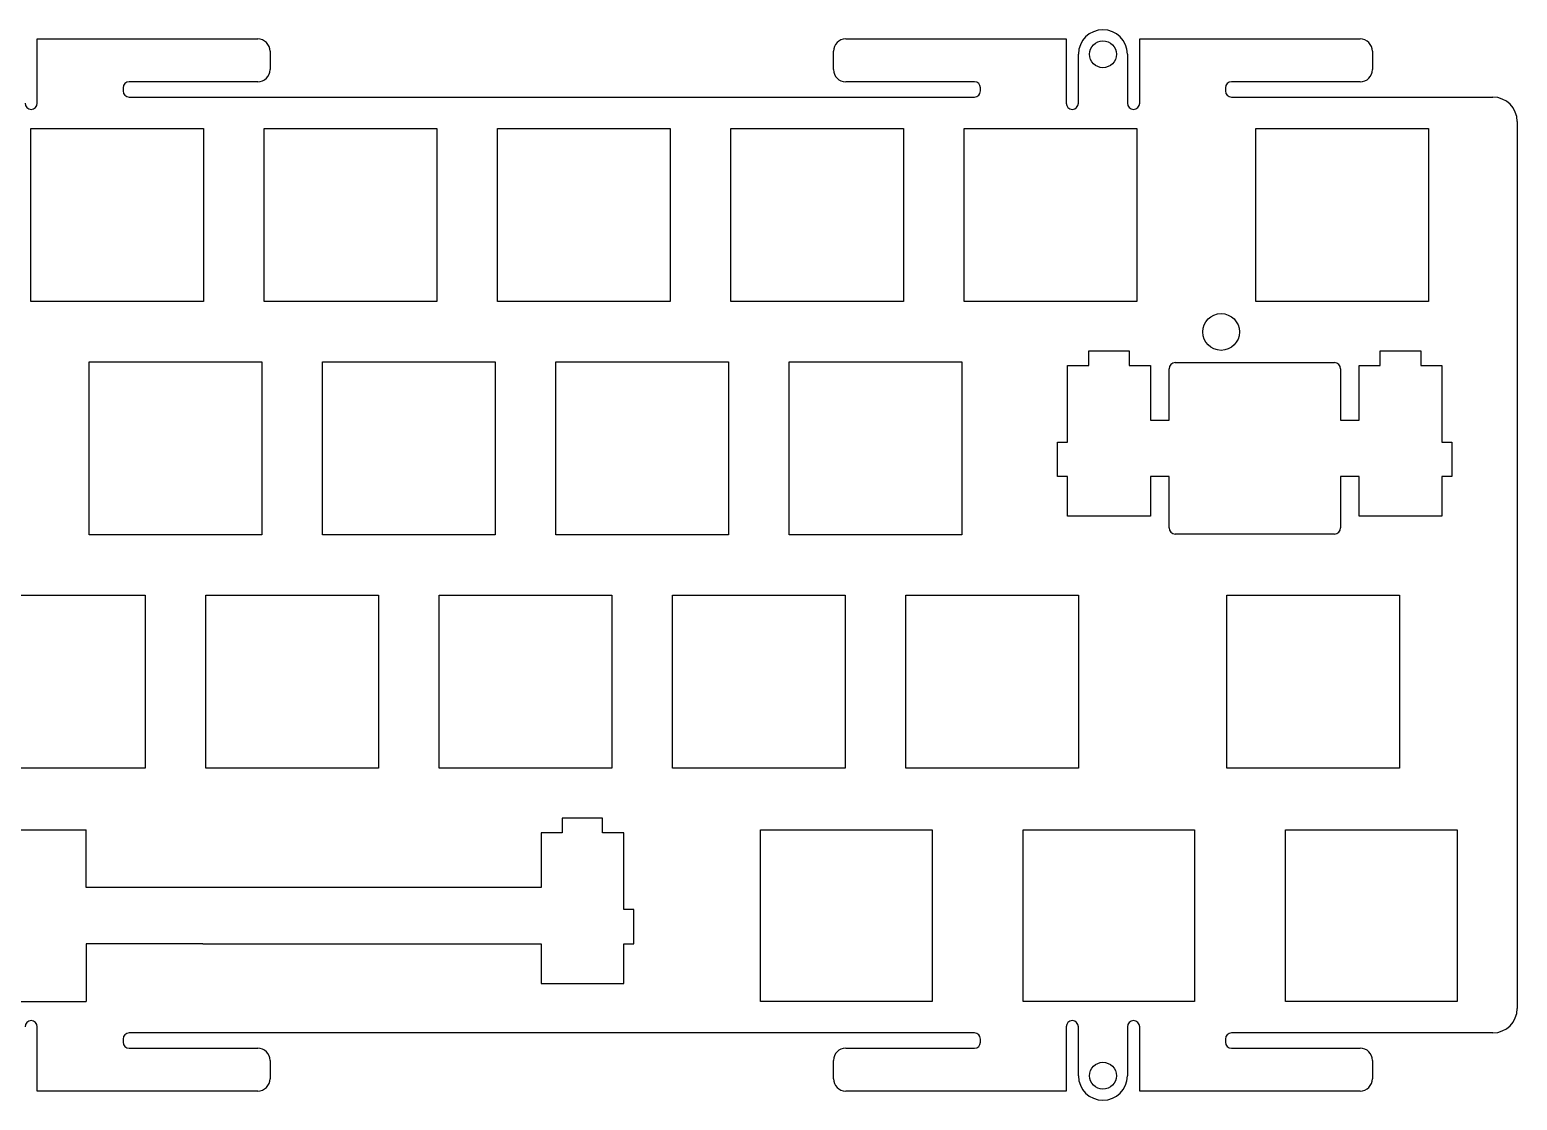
# Model space of a CAD drawing. Header units: millimetres. Extents: x -284 to -36, y 58 to 145.
# Drawn here: x -157.6 to -36.1, y 58 to 145.4 of the extents above; entities that cross this region are included whole.
import ezdxf

# ---------------------------------------------------------------- set-up
doc = ezdxf.new("R2010")
doc.units = ezdxf.units.MM
for name, color, linetype in [('Shape10371', 7, 'CONTINUOUS'), ('Shape10372', 7, 'CONTINUOUS'), ('Shape10373', 7, 'CONTINUOUS'), ('Shape10374', 7, 'CONTINUOUS'), ('Shape10375', 7, 'CONTINUOUS'), ('Shape10376', 7, 'CONTINUOUS'), ('Shape10377', 7, 'CONTINUOUS'), ('Shape10378', 7, 'CONTINUOUS'), ('Shape10379', 7, 'CONTINUOUS'), ('Shape10380', 7, 'CONTINUOUS'), ('Shape10381', 7, 'CONTINUOUS'), ('Shape10382', 7, 'CONTINUOUS'), ('Shape10383', 7, 'CONTINUOUS'), ('Shape10384', 7, 'CONTINUOUS'), ('Shape10385', 7, 'CONTINUOUS'), ('Shape10386', 7, 'CONTINUOUS'), ('Shape10387', 7, 'CONTINUOUS'), ('Shape10389', 7, 'CONTINUOUS'), ('Shape10391', 7, 'CONTINUOUS'), ('Shape10392', 7, 'CONTINUOUS'), ('Shape10393', 7, 'CONTINUOUS'), ('Shape10432', 7, 'CONTINUOUS'), ('Shape10433', 7, 'CONTINUOUS'), ('Shape10434', 7, 'CONTINUOUS'), ('Shape10435', 7, 'CONTINUOUS'), ('Shape10436', 7, 'CONTINUOUS'), ('Shape10437', 7, 'CONTINUOUS'), ('Shape10438', 7, 'CONTINUOUS'), ('Shape10439', 7, 'CONTINUOUS'), ('Shape10440', 7, 'CONTINUOUS'), ('Shape10441', 7, 'CONTINUOUS'), ('Shape10442', 7, 'CONTINUOUS'), ('Shape10443', 7, 'CONTINUOUS'), ('Shape10444', 7, 'CONTINUOUS'), ('Shape10445', 7, 'CONTINUOUS'), ('Shape10446', 7, 'CONTINUOUS'), ('Shape10447', 7, 'CONTINUOUS'), ('Shape10448', 7, 'CONTINUOUS'), ('Shape10449', 7, 'CONTINUOUS'), ('Shape10450', 7, 'CONTINUOUS'), ('Shape10451', 7, 'CONTINUOUS'), ('Shape10452', 7, 'CONTINUOUS'), ('Shape10453', 7, 'CONTINUOUS'), ('Shape10454', 7, 'CONTINUOUS'), ('Shape10455', 7, 'CONTINUOUS'), ('Shape10456', 7, 'CONTINUOUS'), ('Shape10457', 7, 'CONTINUOUS'), ('Shape10458', 7, 'CONTINUOUS'), ('Shape10459', 7, 'CONTINUOUS'), ('Shape10460', 7, 'CONTINUOUS'), ('Shape10461', 7, 'CONTINUOUS'), ('Shape10462', 7, 'CONTINUOUS'), ('Shape10463', 7, 'CONTINUOUS'), ('Shape10464', 7, 'CONTINUOUS'), ('Shape10465', 7, 'CONTINUOUS'), ('Shape10466', 7, 'CONTINUOUS'), ('Shape10467', 7, 'CONTINUOUS'), ('Shape10468', 7, 'CONTINUOUS'), ('Shape10469', 7, 'CONTINUOUS'), ('Shape10470', 7, 'CONTINUOUS'), ('Shape10471', 7, 'CONTINUOUS'), ('Shape12737', 7, 'CONTINUOUS'), ('Shape8138', 7, 'CONTINUOUS'), ('Shape8141', 7, 'CONTINUOUS'), ('Shape8924', 7, 'CONTINUOUS'), ('Shape8925', 7, 'CONTINUOUS'), ('Shape8926', 7, 'CONTINUOUS'), ('Shape8927', 7, 'CONTINUOUS'), ('Shape8928', 7, 'CONTINUOUS'), ('Shape8929', 7, 'CONTINUOUS'), ('Shape8930', 7, 'CONTINUOUS'), ('Shape8931', 7, 'CONTINUOUS'), ('Shape8932', 7, 'CONTINUOUS'), ('Shape8933', 7, 'CONTINUOUS'), ('Shape8934', 7, 'CONTINUOUS'), ('Shape8935', 7, 'CONTINUOUS'), ('Shape8936', 7, 'CONTINUOUS'), ('Shape8937', 7, 'CONTINUOUS'), ('Shape8938', 7, 'CONTINUOUS'), ('Shape8939', 7, 'CONTINUOUS'), ('Shape8940', 7, 'CONTINUOUS'), ('Shape8941', 7, 'CONTINUOUS'), ('Shape8942', 7, 'CONTINUOUS'), ('Shape8943', 7, 'CONTINUOUS'), ('Shape8944', 7, 'CONTINUOUS'), ('Shape8945', 7, 'CONTINUOUS'), ('Shape8946', 7, 'CONTINUOUS'), ('Shape8947', 7, 'CONTINUOUS'), ('Shape8948', 7, 'CONTINUOUS'), ('Shape8949', 7, 'CONTINUOUS'), ('Shape8950', 7, 'CONTINUOUS'), ('Shape8951', 7, 'CONTINUOUS'), ('Shape8952', 7, 'CONTINUOUS'), ('Shape8953', 7, 'CONTINUOUS'), ('Shape8954', 7, 'CONTINUOUS'), ('Shape8955', 7, 'CONTINUOUS'), ('Shape8956', 7, 'CONTINUOUS'), ('Shape8957', 7, 'CONTINUOUS'), ('Shape8958', 7, 'CONTINUOUS'), ('Shape8959', 7, 'CONTINUOUS'), ('Shape8960', 7, 'CONTINUOUS'), ('Shape8961', 7, 'CONTINUOUS'), ('Shape8962', 7, 'CONTINUOUS'), ('Shape8963', 7, 'CONTINUOUS'), ('Shape8964', 7, 'CONTINUOUS'), ('Shape8965', 7, 'CONTINUOUS'), ('Shape8966', 7, 'CONTINUOUS'), ('Shape8967', 7, 'CONTINUOUS'), ('Shape8968', 7, 'CONTINUOUS'), ('Shape8969', 7, 'CONTINUOUS'), ('Shape8970', 7, 'CONTINUOUS'), ('Shape8971', 7, 'CONTINUOUS'), ('Shape8972', 7, 'CONTINUOUS'), ('Shape8973', 7, 'CONTINUOUS'), ('Shape8974', 7, 'CONTINUOUS'), ('Shape8975', 7, 'CONTINUOUS'), ('Shape8976', 7, 'CONTINUOUS'), ('Shape8977', 7, 'CONTINUOUS'), ('Shape8978', 7, 'CONTINUOUS'), ('Shape8979', 7, 'CONTINUOUS'), ('Shape8980', 7, 'CONTINUOUS'), ('Shape8981', 7, 'CONTINUOUS'), ('Shape8982', 7, 'CONTINUOUS'), ('Shape8983', 7, 'CONTINUOUS'), ('Shape8984', 7, 'CONTINUOUS'), ('Shape8985', 7, 'CONTINUOUS'), ('Shape8986', 7, 'CONTINUOUS'), ('Shape8987', 7, 'CONTINUOUS'), ('Shape8988', 7, 'CONTINUOUS'), ('Shape8989', 7, 'CONTINUOUS'), ('Shape8990', 7, 'CONTINUOUS'), ('Shape8991', 7, 'CONTINUOUS'), ('Shape9071', 7, 'CONTINUOUS'), ('Shape9072', 7, 'CONTINUOUS'), ('Shape9073', 7, 'CONTINUOUS'), ('Shape9074', 7, 'CONTINUOUS'), ('Shape9075', 7, 'CONTINUOUS'), ('Shape9236', 7, 'CONTINUOUS'), ('Shape9237', 7, 'CONTINUOUS'), ('Shape9238', 7, 'CONTINUOUS'), ('Shape9239', 7, 'CONTINUOUS'), ('Shape9240', 7, 'CONTINUOUS'), ('Shape9241', 7, 'CONTINUOUS'), ('Shape9242', 7, 'CONTINUOUS'), ('Shape9243', 7, 'CONTINUOUS'), ('Shape9244', 7, 'CONTINUOUS'), ('Shape9245', 7, 'CONTINUOUS'), ('Shape9246', 7, 'CONTINUOUS'), ('Shape9247', 7, 'CONTINUOUS'), ('Shape9256', 7, 'CONTINUOUS'), ('Shape9257', 7, 'CONTINUOUS'), ('Shape9258', 7, 'CONTINUOUS'), ('Shape9259', 7, 'CONTINUOUS'), ('Shape9272', 7, 'CONTINUOUS'), ('Shape9273', 7, 'CONTINUOUS'), ('Shape9274', 7, 'CONTINUOUS'), ('Shape9275', 7, 'CONTINUOUS'), ('Shape9276', 7, 'CONTINUOUS'), ('Shape9277', 7, 'CONTINUOUS'), ('Shape9278', 7, 'CONTINUOUS'), ('Shape9279', 7, 'CONTINUOUS'), ('Shape9280', 7, 'CONTINUOUS'), ('Shape9281', 7, 'CONTINUOUS'), ('Shape9282', 7, 'CONTINUOUS'), ('Shape9283', 7, 'CONTINUOUS'), ('Shape9284', 7, 'CONTINUOUS'), ('Shape9285', 7, 'CONTINUOUS'), ('Shape9286', 7, 'CONTINUOUS'), ('Shape9287', 7, 'CONTINUOUS'), ('Shape9288', 7, 'CONTINUOUS'), ('Shape9289', 7, 'CONTINUOUS'), ('Shape9290', 7, 'CONTINUOUS'), ('Shape9291', 7, 'CONTINUOUS'), ('Shape9293', 7, 'CONTINUOUS'), ('Shape9294', 7, 'CONTINUOUS'), ('Shape9295', 7, 'CONTINUOUS'), ('Shape9312', 7, 'CONTINUOUS'), ('Shape9313', 7, 'CONTINUOUS'), ('Shape9314', 7, 'CONTINUOUS'), ('Shape9315', 7, 'CONTINUOUS'), ('Shape9316', 7, 'CONTINUOUS'), ('Shape9317', 7, 'CONTINUOUS'), ('Shape9318', 7, 'CONTINUOUS'), ('Shape9319', 7, 'CONTINUOUS'), ('Shape9320', 7, 'CONTINUOUS'), ('Shape9321', 7, 'CONTINUOUS'), ('Shape9322', 7, 'CONTINUOUS'), ('Shape9323', 7, 'CONTINUOUS'), ('Shape9324', 7, 'CONTINUOUS'), ('Shape9325', 7, 'CONTINUOUS'), ('Shape9326', 7, 'CONTINUOUS'), ('Shape9327', 7, 'CONTINUOUS'), ('Shape9328', 7, 'CONTINUOUS'), ('Shape9329', 7, 'CONTINUOUS'), ('Shape9330', 7, 'CONTINUOUS'), ('Shape9331', 7, 'CONTINUOUS'), ('Shape9372', 7, 'CONTINUOUS'), ('Shape9373', 7, 'CONTINUOUS'), ('Shape9374', 7, 'CONTINUOUS'), ('Shape9375', 7, 'CONTINUOUS'), ('Shape9376', 7, 'CONTINUOUS'), ('Shape9377', 7, 'CONTINUOUS'), ('Shape9378', 7, 'CONTINUOUS'), ('Shape9379', 7, 'CONTINUOUS'), ('Shape9380', 7, 'CONTINUOUS'), ('Shape9381', 7, 'CONTINUOUS'), ('Shape9382', 7, 'CONTINUOUS'), ('Shape9383', 7, 'CONTINUOUS'), ('Shape9384', 7, 'CONTINUOUS'), ('Shape9385', 7, 'CONTINUOUS'), ('Shape9386', 7, 'CONTINUOUS'), ('Shape9387', 7, 'CONTINUOUS')]:
    doc.layers.add(name, color=color, linetype=linetype)

msp = doc.modelspace()

# ---------------------------------------------------------------- linework, layer by layer
at = {"layer": 'Shape10371'}
msp.add_line((-143.447, 70.7323), (-115.846, 70.7323), dxfattribs=at)
at = {"layer": 'Shape10372'}
msp.add_line((-115.846, 70.7323), (-115.846, 67.5021), dxfattribs=at)
at = {"layer": 'Shape10373'}
msp.add_line((-115.846, 67.5021), (-109.097, 67.5021), dxfattribs=at)
at = {"layer": 'Shape10374'}
msp.add_line((-109.097, 67.5021), (-109.097, 70.7323), dxfattribs=at)
at = {"layer": 'Shape10375'}
msp.add_line((-109.097, 70.7323), (-108.271, 70.7323), dxfattribs=at)
at = {"layer": 'Shape10376'}
msp.add_line((-108.271, 70.7323), (-108.271, 73.5311), dxfattribs=at)
at = {"layer": 'Shape10377'}
msp.add_line((-108.271, 73.5311), (-109.097, 73.5311), dxfattribs=at)
at = {"layer": 'Shape10378'}
msp.add_line((-109.097, 73.5311), (-109.097, 79.8011), dxfattribs=at)
at = {"layer": 'Shape10379'}
msp.add_line((-109.097, 79.8011), (-110.822, 79.8011), dxfattribs=at)
at = {"layer": 'Shape10380'}
msp.add_line((-110.822, 79.8011), (-110.822, 81.0014), dxfattribs=at)
at = {"layer": 'Shape10381'}
msp.add_line((-110.822, 81.0014), (-114.121, 81.0014), dxfattribs=at)
at = {"layer": 'Shape10382'}
msp.add_line((-114.121, 81.0014), (-114.121, 79.8011), dxfattribs=at)
at = {"layer": 'Shape10383'}
msp.add_line((-114.121, 79.8011), (-115.846, 79.8011), dxfattribs=at)
at = {"layer": 'Shape10384'}
msp.add_line((-115.846, 79.8011), (-115.846, 75.3322), dxfattribs=at)
at = {"layer": 'Shape10385'}
msp.add_line((-115.846, 75.3322), (-143.447, 75.3322), dxfattribs=at)
at = {"layer": 'Shape10386'}
msp.add_line((-143.447, 75.3322), (-152.971, 75.3322), dxfattribs=at)
at = {"layer": 'Shape10387'}
msp.add_line((-143.447, 70.7323), (-152.971, 70.7323), dxfattribs=at)
at = {"layer": 'Shape10389'}
msp.add_line((-152.971, 75.3322), (-152.971, 80.0313), dxfattribs=at)
at = {"layer": 'Shape10391'}
msp.add_line((-152.971, 70.7323), (-152.971, 66.0313), dxfattribs=at)
at = {"layer": 'Shape10392'}
msp.add_line((-166.971, 80.0313), (-152.971, 80.0313), dxfattribs=at)
at = {"layer": 'Shape10393'}
msp.add_line((-166.971, 66.0313), (-152.971, 66.0313), dxfattribs=at)
at = {"layer": 'Shape10432'}
msp.add_line((-64.5754, 104.682), (-64.5754, 108.882), dxfattribs=at)
at = {"layer": 'Shape10433'}
msp.add_arc((-64.0754, 104.682), 0.5, 180, -90, dxfattribs=at)
at = {"layer": 'Shape10434'}
msp.add_line((-64.5754, 108.882), (-66.1008, 108.882), dxfattribs=at)
at = {"layer": 'Shape10435'}
msp.add_line((-66.1008, 108.882), (-66.1008, 105.653), dxfattribs=at)
at = {"layer": 'Shape10436'}
msp.add_line((-66.1008, 105.653), (-72.8505, 105.653), dxfattribs=at)
at = {"layer": 'Shape10437'}
msp.add_line((-72.8505, 105.653), (-72.8505, 108.882), dxfattribs=at)
at = {"layer": 'Shape10438'}
msp.add_line((-72.8505, 108.882), (-73.676, 108.882), dxfattribs=at)
at = {"layer": 'Shape10439'}
msp.add_line((-73.676, 108.882), (-73.676, 111.682), dxfattribs=at)
at = {"layer": 'Shape10440'}
msp.add_line((-73.676, 111.682), (-72.8505, 111.682), dxfattribs=at)
at = {"layer": 'Shape10441'}
msp.add_line((-72.8505, 111.682), (-72.8505, 117.952), dxfattribs=at)
at = {"layer": 'Shape10442'}
msp.add_line((-72.8505, 117.952), (-71.1254, 117.952), dxfattribs=at)
at = {"layer": 'Shape10443'}
msp.add_line((-71.1254, 117.952), (-71.1254, 119.152), dxfattribs=at)
at = {"layer": 'Shape10444'}
msp.add_line((-71.1254, 119.152), (-67.8263, 119.152), dxfattribs=at)
at = {"layer": 'Shape10445'}
msp.add_line((-67.8263, 119.152), (-67.8263, 117.952), dxfattribs=at)
at = {"layer": 'Shape10446'}
msp.add_line((-67.8263, 117.952), (-66.1008, 117.952), dxfattribs=at)
at = {"layer": 'Shape10447'}
msp.add_line((-66.1008, 117.952), (-66.1008, 113.483), dxfattribs=at)
at = {"layer": 'Shape10448'}
msp.add_line((-66.1008, 113.483), (-64.5754, 113.483), dxfattribs=at)
at = {"layer": 'Shape10449'}
msp.add_line((-64.5754, 113.483), (-64.5754, 117.682), dxfattribs=at)
at = {"layer": 'Shape10450'}
msp.add_line((-64.0754, 118.182), (-51.0761, 118.182), dxfattribs=at)
at = {"layer": 'Shape10451'}
msp.add_arc((-64.0754, 117.682), 0.5, 90, 180, dxfattribs=at)
at = {"layer": 'Shape10452'}
msp.add_line((-50.5761, 117.682), (-50.5761, 113.483), dxfattribs=at)
at = {"layer": 'Shape10453'}
msp.add_arc((-51.0761, 117.682), 0.5, 0, 90, dxfattribs=at)
at = {"layer": 'Shape10454'}
msp.add_line((-50.5761, 113.483), (-49.0504, 113.483), dxfattribs=at)
at = {"layer": 'Shape10455'}
msp.add_line((-49.0504, 113.483), (-49.0504, 117.952), dxfattribs=at)
at = {"layer": 'Shape10456'}
msp.add_line((-49.0504, 117.952), (-47.3267, 117.952), dxfattribs=at)
at = {"layer": 'Shape10457'}
msp.add_line((-47.3267, 117.952), (-47.3267, 119.152), dxfattribs=at)
at = {"layer": 'Shape10458'}
msp.add_line((-47.3267, 119.152), (-44.0261, 119.152), dxfattribs=at)
at = {"layer": 'Shape10459'}
msp.add_line((-44.0261, 119.152), (-44.0261, 117.952), dxfattribs=at)
at = {"layer": 'Shape10460'}
msp.add_line((-44.0261, 117.952), (-42.301, 117.952), dxfattribs=at)
at = {"layer": 'Shape10461'}
msp.add_line((-42.301, 117.952), (-42.301, 111.682), dxfattribs=at)
at = {"layer": 'Shape10462'}
msp.add_line((-42.301, 111.682), (-41.4755, 111.682), dxfattribs=at)
at = {"layer": 'Shape10463'}
msp.add_line((-41.4755, 111.682), (-41.4755, 108.882), dxfattribs=at)
at = {"layer": 'Shape10464'}
msp.add_line((-41.4755, 108.882), (-42.301, 108.882), dxfattribs=at)
at = {"layer": 'Shape10465'}
msp.add_line((-42.301, 108.882), (-42.301, 105.653), dxfattribs=at)
at = {"layer": 'Shape10466'}
msp.add_line((-42.301, 105.653), (-49.0504, 105.653), dxfattribs=at)
at = {"layer": 'Shape10467'}
msp.add_line((-49.0504, 105.653), (-49.0504, 108.882), dxfattribs=at)
at = {"layer": 'Shape10468'}
msp.add_line((-49.0504, 108.882), (-50.5761, 108.882), dxfattribs=at)
at = {"layer": 'Shape10469'}
msp.add_line((-50.5761, 108.882), (-50.5761, 104.682), dxfattribs=at)
at = {"layer": 'Shape10470'}
msp.add_arc((-51.0761, 104.682), 0.5, -90, 0, dxfattribs=at)
at = {"layer": 'Shape10471'}
msp.add_line((-51.0761, 104.182), (-64.0754, 104.182), dxfattribs=at)
at = {"layer": 'Shape12737'}
msp.add_circle((-60.3254, 120.682), 1.5, dxfattribs=at)
at = {"layer": 'Shape8138'}
msp.add_circle((-69.9698, 143.356), 1.1, dxfattribs=at)
at = {"layer": 'Shape8141'}
msp.add_circle((-69.9698, 59.9581), 1.1, dxfattribs=at)
at = {"layer": 'Shape8924'}
msp.add_arc((-138.97, 142.106), 1, -90, 0, dxfattribs=at)
at = {"layer": 'Shape8925'}
msp.add_line((-138.97, 141.106), (-149.47, 141.106), dxfattribs=at)
at = {"layer": 'Shape8926'}
msp.add_arc((-149.47, 140.606), 0.5, 90, 180, dxfattribs=at)
at = {"layer": 'Shape8927'}
msp.add_line((-149.97, 140.606), (-149.97, 140.357), dxfattribs=at)
at = {"layer": 'Shape8928'}
msp.add_arc((-149.47, 140.357), 0.5, 180, -90, dxfattribs=at)
at = {"layer": 'Shape8929'}
msp.add_line((-149.47, 139.857), (-80.4698, 139.857), dxfattribs=at)
at = {"layer": 'Shape8930'}
msp.add_arc((-80.4698, 140.357), 0.5, -90, 0, dxfattribs=at)
at = {"layer": 'Shape8931'}
msp.add_line((-79.9698, 140.357), (-79.9698, 140.606), dxfattribs=at)
at = {"layer": 'Shape8932'}
msp.add_arc((-80.4698, 140.606), 0.5, 0, 90, dxfattribs=at)
at = {"layer": 'Shape8933'}
msp.add_line((-80.4698, 141.106), (-90.9698, 141.106), dxfattribs=at)
at = {"layer": 'Shape8934'}
msp.add_arc((-90.9698, 142.106), 1, 180, -90, dxfattribs=at)
at = {"layer": 'Shape8935'}
msp.add_line((-91.9698, 142.106), (-91.9698, 143.606), dxfattribs=at)
at = {"layer": 'Shape8936'}
msp.add_arc((-90.9698, 143.606), 1, 90, 180, dxfattribs=at)
at = {"layer": 'Shape8937'}
msp.add_line((-90.9698, 144.606), (-72.9698, 144.606), dxfattribs=at)
at = {"layer": 'Shape8938'}
msp.add_line((-72.9698, 144.606), (-72.9698, 139.356), dxfattribs=at)
at = {"layer": 'Shape8939'}
msp.add_arc((-72.4698, 139.356), 0.5, 180, 0, dxfattribs=at)
at = {"layer": 'Shape8940'}
msp.add_line((-71.9698, 139.356), (-71.9698, 143.356), dxfattribs=at)
at = {"layer": 'Shape8941'}
msp.add_arc((-69.9698, 143.356), 2, 0, 180, dxfattribs=at)
at = {"layer": 'Shape8942'}
msp.add_line((-67.9698, 143.356), (-67.9698, 139.356), dxfattribs=at)
at = {"layer": 'Shape8943'}
msp.add_arc((-67.4698, 139.356), 0.5, 180, 0, dxfattribs=at)
at = {"layer": 'Shape8944'}
msp.add_line((-66.9698, 139.356), (-66.9698, 144.606), dxfattribs=at)
at = {"layer": 'Shape8945'}
msp.add_line((-66.9698, 144.606), (-48.9698, 144.606), dxfattribs=at)
at = {"layer": 'Shape8946'}
msp.add_arc((-48.9698, 143.606), 1, 0, 90, dxfattribs=at)
at = {"layer": 'Shape8947'}
msp.add_line((-47.9698, 143.606), (-47.9698, 142.106), dxfattribs=at)
at = {"layer": 'Shape8948'}
msp.add_arc((-48.9698, 142.106), 1, -90, 0, dxfattribs=at)
at = {"layer": 'Shape8949'}
msp.add_line((-48.9698, 141.106), (-59.4698, 141.106), dxfattribs=at)
at = {"layer": 'Shape8950'}
msp.add_arc((-59.4698, 140.606), 0.5, 90, 180, dxfattribs=at)
at = {"layer": 'Shape8951'}
msp.add_line((-59.9698, 140.606), (-59.9698, 140.357), dxfattribs=at)
at = {"layer": 'Shape8952'}
msp.add_arc((-59.4698, 140.357), 0.5, 180, -90, dxfattribs=at)
at = {"layer": 'Shape8953'}
msp.add_line((-59.4698, 139.857), (-38.1448, 139.857), dxfattribs=at)
at = {"layer": 'Shape8954'}
msp.add_arc((-38.1448, 137.857), 2, 0, 90, dxfattribs=at)
at = {"layer": 'Shape8955'}
msp.add_line((-36.1448, 137.857), (-36.1448, 65.4572), dxfattribs=at)
at = {"layer": 'Shape8956'}
msp.add_arc((-38.1448, 65.4572), 2, -90, 0, dxfattribs=at)
at = {"layer": 'Shape8957'}
msp.add_line((-38.1448, 63.4572), (-59.4698, 63.4572), dxfattribs=at)
at = {"layer": 'Shape8958'}
msp.add_arc((-59.4698, 62.9572), 0.5, 90, 180, dxfattribs=at)
at = {"layer": 'Shape8959'}
msp.add_line((-59.9698, 62.9572), (-59.9698, 62.7081), dxfattribs=at)
at = {"layer": 'Shape8960'}
msp.add_arc((-59.4698, 62.7081), 0.5, 180, -90, dxfattribs=at)
at = {"layer": 'Shape8961'}
msp.add_line((-59.4698, 62.2081), (-48.9698, 62.2081), dxfattribs=at)
at = {"layer": 'Shape8962'}
msp.add_arc((-48.9698, 61.2081), 1, 0, 90, dxfattribs=at)
at = {"layer": 'Shape8963'}
msp.add_line((-47.9698, 61.2081), (-47.9698, 59.7081), dxfattribs=at)
at = {"layer": 'Shape8964'}
msp.add_arc((-48.9698, 59.7081), 1, -90, 0, dxfattribs=at)
at = {"layer": 'Shape8965'}
msp.add_line((-48.9698, 58.7081), (-66.9698, 58.7081), dxfattribs=at)
at = {"layer": 'Shape8966'}
msp.add_line((-66.9698, 58.7081), (-66.9698, 63.9581), dxfattribs=at)
at = {"layer": 'Shape8967'}
msp.add_arc((-67.4698, 63.9581), 0.5, 0, 180, dxfattribs=at)
at = {"layer": 'Shape8968'}
msp.add_line((-67.9698, 63.9581), (-67.9698, 59.9581), dxfattribs=at)
at = {"layer": 'Shape8969'}
msp.add_arc((-69.9698, 59.9581), 2, 180, 0, dxfattribs=at)
at = {"layer": 'Shape8970'}
msp.add_line((-71.9698, 59.9581), (-71.9698, 63.9581), dxfattribs=at)
at = {"layer": 'Shape8971'}
msp.add_arc((-72.4698, 63.9581), 0.5, 0, 180, dxfattribs=at)
at = {"layer": 'Shape8972'}
msp.add_line((-72.9698, 63.9581), (-72.9698, 58.7081), dxfattribs=at)
at = {"layer": 'Shape8973'}
msp.add_line((-72.9698, 58.7081), (-90.9698, 58.7081), dxfattribs=at)
at = {"layer": 'Shape8974'}
msp.add_arc((-90.9698, 59.7081), 1, 180, -90, dxfattribs=at)
at = {"layer": 'Shape8975'}
msp.add_line((-91.9698, 59.7081), (-91.9698, 61.2081), dxfattribs=at)
at = {"layer": 'Shape8976'}
msp.add_arc((-90.9698, 61.2081), 1, 90, 180, dxfattribs=at)
at = {"layer": 'Shape8977'}
msp.add_line((-90.9698, 62.2081), (-80.4698, 62.2081), dxfattribs=at)
at = {"layer": 'Shape8978'}
msp.add_arc((-80.4698, 62.7081), 0.5, -90, 0, dxfattribs=at)
at = {"layer": 'Shape8979'}
msp.add_line((-79.9698, 62.7081), (-79.9698, 62.9572), dxfattribs=at)
at = {"layer": 'Shape8980'}
msp.add_arc((-80.4698, 62.9572), 0.5, 0, 90, dxfattribs=at)
at = {"layer": 'Shape8981'}
msp.add_line((-80.4698, 63.4572), (-149.47, 63.4572), dxfattribs=at)
at = {"layer": 'Shape8982'}
msp.add_arc((-149.47, 62.9572), 0.5, 90, 180, dxfattribs=at)
at = {"layer": 'Shape8983'}
msp.add_line((-149.97, 62.9572), (-149.97, 62.7081), dxfattribs=at)
at = {"layer": 'Shape8984'}
msp.add_arc((-149.47, 62.7081), 0.5, 180, -90, dxfattribs=at)
at = {"layer": 'Shape8985'}
msp.add_line((-149.47, 62.2081), (-138.97, 62.2081), dxfattribs=at)
at = {"layer": 'Shape8986'}
msp.add_arc((-138.97, 61.2081), 1, 0, 90, dxfattribs=at)
at = {"layer": 'Shape8987'}
msp.add_line((-137.97, 61.2081), (-137.97, 59.7081), dxfattribs=at)
at = {"layer": 'Shape8988'}
msp.add_arc((-138.97, 59.7081), 1, -90, 0, dxfattribs=at)
at = {"layer": 'Shape8989'}
msp.add_line((-138.97, 58.7081), (-156.97, 58.7081), dxfattribs=at)
at = {"layer": 'Shape8990'}
msp.add_line((-156.97, 58.7081), (-156.97, 63.9581), dxfattribs=at)
at = {"layer": 'Shape8991'}
msp.add_arc((-157.47, 63.9581), 0.5, 0, 180, dxfattribs=at)
at = {"layer": 'Shape9071'}
msp.add_arc((-157.47, 139.356), 0.5, 180, 0, dxfattribs=at)
at = {"layer": 'Shape9072'}
msp.add_line((-156.97, 139.356), (-156.97, 144.606), dxfattribs=at)
at = {"layer": 'Shape9073'}
msp.add_line((-156.97, 144.606), (-138.97, 144.606), dxfattribs=at)
at = {"layer": 'Shape9074'}
msp.add_arc((-138.97, 143.606), 1, 0, 90, dxfattribs=at)
at = {"layer": 'Shape9075'}
msp.add_line((-137.97, 143.606), (-137.97, 142.106), dxfattribs=at)
at = {"layer": 'Shape9236'}
msp.add_line((-41.0523, 80.0322), (-41.0523, 66.0322), dxfattribs=at)
at = {"layer": 'Shape9237'}
msp.add_line((-41.0523, 66.0322), (-55.0523, 66.0322), dxfattribs=at)
at = {"layer": 'Shape9238'}
msp.add_line((-55.0523, 66.0322), (-55.0523, 80.0322), dxfattribs=at)
at = {"layer": 'Shape9239'}
msp.add_line((-55.0523, 80.0322), (-41.0523, 80.0322), dxfattribs=at)
at = {"layer": 'Shape9240'}
msp.add_line((-62.4835, 80.0322), (-62.4835, 66.0322), dxfattribs=at)
at = {"layer": 'Shape9241'}
msp.add_line((-62.4835, 66.0322), (-76.4835, 66.0322), dxfattribs=at)
at = {"layer": 'Shape9242'}
msp.add_line((-76.4835, 66.0322), (-76.4835, 80.0322), dxfattribs=at)
at = {"layer": 'Shape9243'}
msp.add_line((-76.4835, 80.0322), (-62.4835, 80.0322), dxfattribs=at)
at = {"layer": 'Shape9244'}
msp.add_line((-83.9148, 80.0322), (-83.9148, 66.0322), dxfattribs=at)
at = {"layer": 'Shape9245'}
msp.add_line((-83.9148, 66.0322), (-97.9148, 66.0322), dxfattribs=at)
at = {"layer": 'Shape9246'}
msp.add_line((-97.9148, 66.0322), (-97.9148, 80.0322), dxfattribs=at)
at = {"layer": 'Shape9247'}
msp.add_line((-97.9148, 80.0322), (-83.9148, 80.0322), dxfattribs=at)
at = {"layer": 'Shape9256'}
msp.add_line((-43.3828, 137.282), (-43.3828, 123.182), dxfattribs=at)
at = {"layer": 'Shape9257'}
msp.add_line((-43.3828, 123.182), (-57.4828, 123.182), dxfattribs=at)
at = {"layer": 'Shape9258'}
msp.add_line((-57.4828, 123.182), (-57.4828, 137.282), dxfattribs=at)
at = {"layer": 'Shape9259'}
msp.add_line((-57.4828, 137.282), (-43.3828, 137.282), dxfattribs=at)
at = {"layer": 'Shape9272'}
msp.add_line((-59.8638, 85.0822), (-59.8638, 99.1822), dxfattribs=at)
at = {"layer": 'Shape9273'}
msp.add_line((-59.8638, 99.1822), (-45.7638, 99.1822), dxfattribs=at)
at = {"layer": 'Shape9274'}
msp.add_line((-45.7638, 99.1822), (-45.7638, 85.0822), dxfattribs=at)
at = {"layer": 'Shape9275'}
msp.add_line((-45.7638, 85.0822), (-59.8638, 85.0822), dxfattribs=at)
at = {"layer": 'Shape9276'}
msp.add_line((-86.0578, 85.0822), (-86.0578, 99.1822), dxfattribs=at)
at = {"layer": 'Shape9277'}
msp.add_line((-86.0578, 99.1822), (-71.9578, 99.1822), dxfattribs=at)
at = {"layer": 'Shape9278'}
msp.add_line((-71.9578, 99.1822), (-71.9578, 85.0822), dxfattribs=at)
at = {"layer": 'Shape9279'}
msp.add_line((-71.9578, 85.0822), (-86.0578, 85.0822), dxfattribs=at)
at = {"layer": 'Shape9280'}
msp.add_line((-105.108, 85.0822), (-105.108, 99.1822), dxfattribs=at)
at = {"layer": 'Shape9281'}
msp.add_line((-105.108, 99.1822), (-91.0078, 99.1822), dxfattribs=at)
at = {"layer": 'Shape9282'}
msp.add_line((-91.0078, 99.1822), (-91.0078, 85.0822), dxfattribs=at)
at = {"layer": 'Shape9283'}
msp.add_line((-91.0078, 85.0822), (-105.108, 85.0822), dxfattribs=at)
at = {"layer": 'Shape9284'}
msp.add_line((-124.158, 85.0822), (-124.158, 99.1822), dxfattribs=at)
at = {"layer": 'Shape9285'}
msp.add_line((-124.158, 99.1822), (-110.058, 99.1822), dxfattribs=at)
at = {"layer": 'Shape9286'}
msp.add_line((-110.058, 99.1822), (-110.058, 85.0822), dxfattribs=at)
at = {"layer": 'Shape9287'}
msp.add_line((-110.058, 85.0822), (-124.158, 85.0822), dxfattribs=at)
at = {"layer": 'Shape9288'}
msp.add_line((-143.208, 85.0822), (-143.208, 99.1822), dxfattribs=at)
at = {"layer": 'Shape9289'}
msp.add_line((-143.208, 99.1822), (-129.108, 99.1822), dxfattribs=at)
at = {"layer": 'Shape9290'}
msp.add_line((-129.108, 99.1822), (-129.108, 85.0822), dxfattribs=at)
at = {"layer": 'Shape9291'}
msp.add_line((-129.108, 85.0822), (-143.208, 85.0822), dxfattribs=at)
at = {"layer": 'Shape9293'}
msp.add_line((-162.258, 99.1822), (-148.158, 99.1822), dxfattribs=at)
at = {"layer": 'Shape9294'}
msp.add_line((-148.158, 99.1822), (-148.158, 85.0822), dxfattribs=at)
at = {"layer": 'Shape9295'}
msp.add_line((-148.158, 85.0822), (-162.258, 85.0822), dxfattribs=at)
at = {"layer": 'Shape9312'}
msp.add_line((-81.2948, 123.182), (-81.2948, 137.282), dxfattribs=at)
at = {"layer": 'Shape9313'}
msp.add_line((-81.2948, 137.282), (-67.1948, 137.282), dxfattribs=at)
at = {"layer": 'Shape9314'}
msp.add_line((-67.1948, 137.282), (-67.1948, 123.182), dxfattribs=at)
at = {"layer": 'Shape9315'}
msp.add_line((-67.1948, 123.182), (-81.2948, 123.182), dxfattribs=at)
at = {"layer": 'Shape9316'}
msp.add_line((-100.345, 123.182), (-100.345, 137.282), dxfattribs=at)
at = {"layer": 'Shape9317'}
msp.add_line((-100.345, 137.282), (-86.2448, 137.282), dxfattribs=at)
at = {"layer": 'Shape9318'}
msp.add_line((-86.2448, 137.282), (-86.2448, 123.182), dxfattribs=at)
at = {"layer": 'Shape9319'}
msp.add_line((-86.2448, 123.182), (-100.345, 123.182), dxfattribs=at)
at = {"layer": 'Shape9320'}
msp.add_line((-119.395, 123.182), (-119.395, 137.282), dxfattribs=at)
at = {"layer": 'Shape9321'}
msp.add_line((-119.395, 137.282), (-105.295, 137.282), dxfattribs=at)
at = {"layer": 'Shape9322'}
msp.add_line((-105.295, 137.282), (-105.295, 123.182), dxfattribs=at)
at = {"layer": 'Shape9323'}
msp.add_line((-105.295, 123.182), (-119.395, 123.182), dxfattribs=at)
at = {"layer": 'Shape9324'}
msp.add_line((-138.445, 123.182), (-138.445, 137.282), dxfattribs=at)
at = {"layer": 'Shape9325'}
msp.add_line((-138.445, 137.282), (-124.345, 137.282), dxfattribs=at)
at = {"layer": 'Shape9326'}
msp.add_line((-124.345, 137.282), (-124.345, 123.182), dxfattribs=at)
at = {"layer": 'Shape9327'}
msp.add_line((-124.345, 123.182), (-138.445, 123.182), dxfattribs=at)
at = {"layer": 'Shape9328'}
msp.add_line((-157.495, 123.182), (-157.495, 137.282), dxfattribs=at)
at = {"layer": 'Shape9329'}
msp.add_line((-157.495, 137.282), (-143.395, 137.282), dxfattribs=at)
at = {"layer": 'Shape9330'}
msp.add_line((-143.395, 137.282), (-143.395, 123.182), dxfattribs=at)
at = {"layer": 'Shape9331'}
msp.add_line((-143.395, 123.182), (-157.495, 123.182), dxfattribs=at)
at = {"layer": 'Shape9372'}
msp.add_line((-152.733, 118.232), (-138.633, 118.232), dxfattribs=at)
at = {"layer": 'Shape9373'}
msp.add_line((-138.633, 118.232), (-138.633, 104.132), dxfattribs=at)
at = {"layer": 'Shape9374'}
msp.add_line((-138.633, 104.132), (-152.733, 104.132), dxfattribs=at)
at = {"layer": 'Shape9375'}
msp.add_line((-152.733, 104.132), (-152.733, 118.232), dxfattribs=at)
at = {"layer": 'Shape9376'}
msp.add_line((-133.682, 104.132), (-133.682, 118.232), dxfattribs=at)
at = {"layer": 'Shape9377'}
msp.add_line((-133.682, 118.232), (-119.582, 118.232), dxfattribs=at)
at = {"layer": 'Shape9378'}
msp.add_line((-119.582, 118.232), (-119.582, 104.132), dxfattribs=at)
at = {"layer": 'Shape9379'}
msp.add_line((-119.582, 104.132), (-133.682, 104.132), dxfattribs=at)
at = {"layer": 'Shape9380'}
msp.add_line((-114.633, 118.232), (-100.533, 118.232), dxfattribs=at)
at = {"layer": 'Shape9381'}
msp.add_line((-100.533, 118.232), (-100.533, 104.132), dxfattribs=at)
at = {"layer": 'Shape9382'}
msp.add_line((-100.533, 104.132), (-114.633, 104.132), dxfattribs=at)
at = {"layer": 'Shape9383'}
msp.add_line((-114.633, 104.132), (-114.633, 118.232), dxfattribs=at)
at = {"layer": 'Shape9384'}
msp.add_line((-95.5818, 104.132), (-95.5818, 118.232), dxfattribs=at)
at = {"layer": 'Shape9385'}
msp.add_line((-95.5818, 118.232), (-81.4828, 118.232), dxfattribs=at)
at = {"layer": 'Shape9386'}
msp.add_line((-81.4828, 118.232), (-81.4828, 104.132), dxfattribs=at)
at = {"layer": 'Shape9387'}
msp.add_line((-81.4828, 104.132), (-95.5818, 104.132), dxfattribs=at)

doc.saveas('drawing.dxf')
